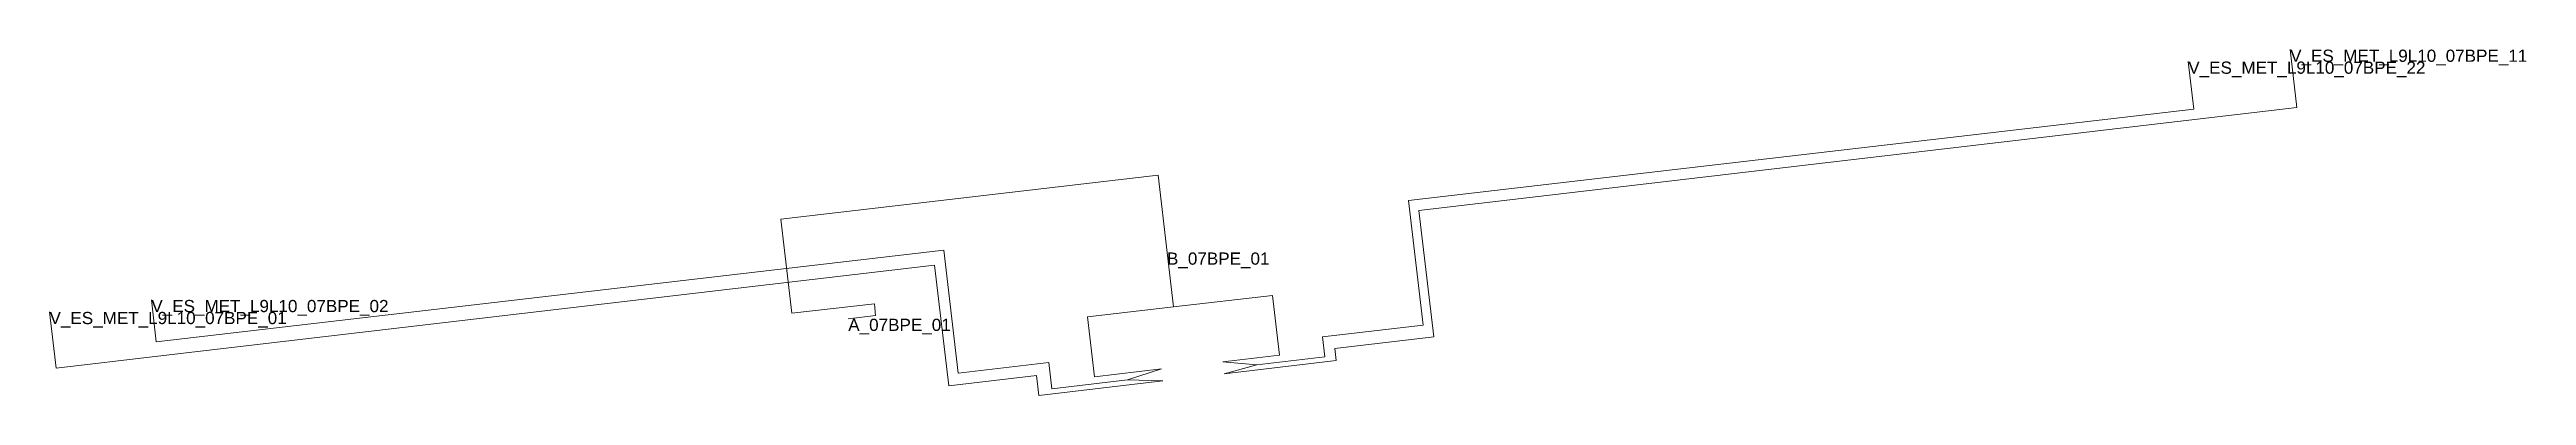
# Model space of a CAD drawing. Header units: metres. Extents: x 433561 to 433663, y 4587474 to 4587488.
import ezdxf
from ezdxf.enums import TextEntityAlignment as Align

# ---------------------------------------------------------------- set-up
doc = ezdxf.new("R2010")
doc.units = ezdxf.units.M
doc.header["$MEASUREMENT"] = 0
for name, color, linetype, lineweight, true_color in [('01_A_AccesTren_t', 40, 'Continuous', 0, 0xffd600), ('01_C_AccesExt_t', 251, 'Continuous', 0, 0x646464), ('01_I_Ascensor_l', 251, 'Continuous', 0, 0x646464), ('01_I_BarreraTarifaria_t', 251, 'Continuous', 0, 0x646464), ('01_I_Horitzontal_l', 251, 'Continuous', 0, 0x646464)]:
    doc.layers.add(name, color=color, linetype=linetype, lineweight=lineweight, true_color=true_color)
doc.styles.add('Style-Arial', font='arial.ttf')

msp = doc.modelspace()

# ---------------------------------------------------------------- linework, layer by layer
at = {"layer": '01_I_Ascensor_l'}
msp.add_line((433594.983626, 4587477.766368, -20), (433595.028142, 4587477.282584), dxfattribs=at)
at = {"layer": '01_I_Ascensor_l', "extrusion": (0.1807377312369276, -0.9834546257972883, 0.0122829762372104), "elevation": -4433204.58044, "flags": 128}
msp.add_lwpolyline([(1255659.625468, 54437.053171), (1255660.972414, 54407.050908), (1255659.593562, 54397.050153)], dxfattribs=at)
at = {"layer": '01_I_Ascensor_l', "extrusion": (0.0551480369711255, -0.99840167133913, 0.0123610956417047), "elevation": -4556230.483694, "flags": 128}
msp.add_lwpolyline([(685956.334145, 56304.302494), (685954.918323, 56274.300202), (685956.364707, 56264.299438)], dxfattribs=at)
at = {"layer": '01_I_Horitzontal_l'}
for p, q in [((433606.955814, 4587479.865732, -20), (433607.215309, 4587477.634921, -20)), ((433593.908872, 4587477.149883), (433595.028142, 4587477.282584))]:
    msp.add_line(p, q, dxfattribs=at)
at = {"layer": '01_I_Horitzontal_l', "flags": 128}
for points, elevation in [([(433609.292288, 4587474.891925), (433613.880725, 4587475.4308), (433613.822006, 4587475.930776), (433617.87577, 4587476.406858), (433617.267497, 4587481.58621), (433653.207187, 4587485.807038), (433652.928148, 4587488.183009)], -60), ([(433610.626226, 4587475.26197), (433613.419945, 4587475.587488), (433613.324093, 4587476.410126), (433617.438228, 4587476.889496), (433616.84308, 4587481.997278), (433648.986369, 4587485.742541), (433648.758963, 4587487.694233)], -50), ([(433594.983626, 4587477.766368), (433591.595373, 4587477.372235), (433591.145883, 4587481.236375), (433606.587434, 4587483.032589), (433606.955814, 4587479.865732)], -20), ([(433606.78424, 4587474.597126), (433601.706058, 4587474.000734), (433601.609563, 4587474.822373), (433598.021937, 4587474.401035), (433597.441156, 4587479.346287), (433565.654922, 4587475.613249), (433561.487072, 4587475.122914), (433561.215663, 4587477.429891)], -60), ([(433605.333239, 4587474.640787), (433602.244242, 4587474.280864), (433602.118896, 4587475.356631), (433598.404952, 4587474.923891), (433597.81784, 4587479.962707), (433565.583158, 4587476.206795), (433565.383575, 4587477.919689)], -50), ([(433607.215309, 4587477.634921), (433603.706014, 4587477.226708), (433603.991665, 4587474.771049), (433606.726453, 4587475.089169)], -20), ([(433607.215309, 4587477.634921), (433611.277872, 4587478.107492), (433611.563523, 4587475.651834), (433609.234855, 4587475.380955)], -20)]:
    msp.add_lwpolyline(points, dxfattribs=dict(at, elevation=elevation))

# ---------------------------------------------------------------- texts
at = {"layer": '01_A_AccesTren_t', "style": 'Style-Arial'}
for s, p in [('V_ES_MET_L9L10_07BPE_22', (433648.758963, 4587487.694233, -50)), ('V_ES_MET_L9L10_07BPE_11', (433652.928148, 4587488.183009, -60)), ('V_ES_MET_L9L10_07BPE_01', (433561.215663, 4587477.429891, -60)), ('V_ES_MET_L9L10_07BPE_02', (433565.383575, 4587477.919689, -50))]:
    msp.add_text(s, height=0.5, dxfattribs=at).set_placement(p, align=Align.TOP_LEFT)
at = {"layer": '01_C_AccesExt_t', "style": 'Style-Arial'}
msp.add_text('A_07BPE_01', height=0.5, dxfattribs=at).set_placement((433593.908872, 4587477.149883), align=Align.TOP_LEFT)
at = {"layer": '01_I_BarreraTarifaria_t', "style": 'Style-Arial'}
msp.add_text('B_07BPE_01', height=0.5, dxfattribs=at).set_placement((433606.955814, 4587479.865732, -20), align=Align.TOP_LEFT)

doc.saveas('drawing.dxf')
